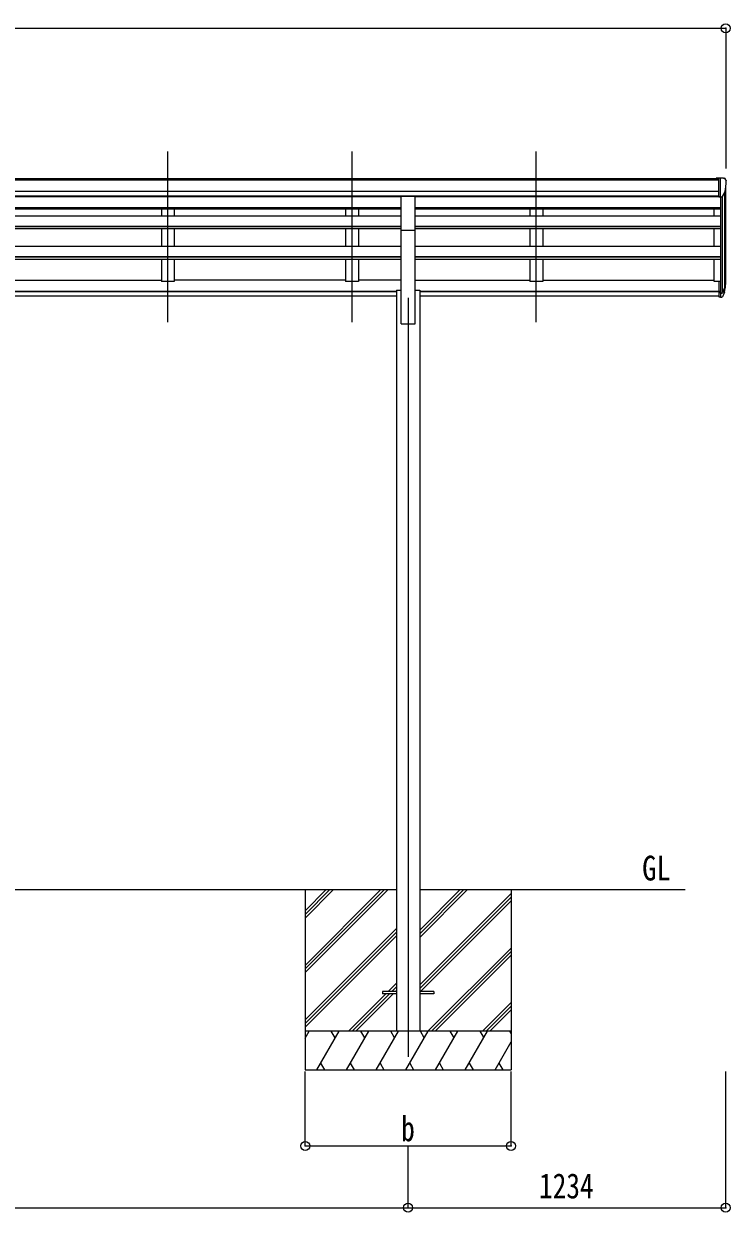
# Model space of a CAD drawing. Units: millimetres at full size; details may follow other scales. Extents: x -9783 to 33612, y -6828 to 13249.
# Drawn here: x 30793 to 33538, y -3952 to 668 of the extents above; entities that cross this region are included whole.
import ezdxf
from ezdxf.enums import TextEntityAlignment as Align

# ---------------------------------------------------------------- set-up
doc = ezdxf.new("R2010")
doc.units = ezdxf.units.MM
doc.header["$LTSCALE"] = 35
doc.header["$PDMODE"] = 32
doc.header["$PDSIZE"] = 35
for name, color, linetype, lineweight in [('0-0_0', 7, 'Continuous', 9), ('0-1_本体', 4, 'Continuous', 9), ('0-2_部品', 7, 'Continuous', 9), ('0-8_PARTS2', 2, 'Continuous', 9), ('0-A_寸法', 6, 'Continuous', 9)]:
    doc.layers.add(name, color=color, linetype=linetype, lineweight=lineweight)
doc.styles.add('ＭＳ ゴシック', font='')
doc.styles.get('ＭＳ ゴシック').set_extended_font_data('MS Gothic')

msp = doc.modelspace()

# ---------------------------------------------------------------- linework, layer by layer
at = {"layer": '0-0_0'}
for p, q in [((29032.06, -2698.21), (32241.66, -2698.21)), ((31886.86, -2698.21), (31886.86, -3398.21)), ((31886.86, -2992.38), (32181.04, -2698.21)), ((31886.86, -3006.52), (32195.18, -2698.21)), ((31886.86, -3020.67), (32209.32, -2698.21)), ((31886.86, -2808.54), (31997.19, -2698.21)), ((31886.86, -2794.39), (31983.05, -2698.21)), ((31886.86, -2780.25), (31968.9, -2698.21)), ((32332.06, -2698.21), (33362.86, -2698.21)), ((32332.06, -2883.84), (32517.69, -2698.21)), ((32332.06, -2869.69), (32503.55, -2698.21)), ((32332.06, -2855.55), (32489.4, -2698.21)), ((32332.06, -3067.68), (32686.86, -2712.89)), ((32686.86, -2698.21), (32686.86, -3398.21)), ((32332.06, -3081.82), (32686.86, -2727.03)), ((32334.32, -3093.71), (32686.86, -2741.17)), ((31886.86, -3204.51), (32241.66, -2849.72)), ((31886.86, -3218.66), (32241.66, -2863.86)), ((31886.86, -3232.8), (32241.66, -2878)), ((32363.66, -3248.21), (32686.86, -2925.02)), ((32377.81, -3248.21), (32686.86, -2939.16)), ((32391.95, -3248.21), (32686.86, -2953.3)), ((32209.8, -3093.71), (32241.66, -3061.85)), ((32223.94, -3093.71), (32241.66, -3075.99)), ((32238.08, -3093.71), (32241.66, -3090.13)), ((32055.3, -3248.21), (32200.8, -3102.71)), ((32069.44, -3248.21), (32214.94, -3102.71)), ((32083.58, -3248.21), (32229.08, -3102.71)), ((32575.8, -3248.21), (32686.86, -3137.15)), ((32589.94, -3248.21), (32686.86, -3151.29)), ((32604.08, -3248.21), (32686.86, -3165.43)), ((32686.86, -3248.21), (31886.86, -3248.21)), ((31886.86, -3275.71), (31902.74, -3248.21)), ((31931.6, -3398.21), (32018.21, -3248.21)), ((32003.21, -3274.19), (31988.2, -3248.2)), ((32047.07, -3398.2), (32133.68, -3248.21)), ((32118.67, -3274.19), (32103.67, -3248.21)), ((32162.54, -3398.21), (32249.15, -3248.21)), ((32234.14, -3274.19), (32219.14, -3248.21)), ((32278.01, -3398.21), (32364.62, -3248.21)), ((32349.62, -3274.19), (32334.61, -3248.2)), ((32393.48, -3398.21), (32480.09, -3248.21)), ((32465.09, -3274.19), (32450.09, -3248.21)), ((32508.95, -3398.21), (32595.56, -3248.21)), ((32565.56, -3248.21), (32580.56, -3274.19)), ((32681.03, -3248.21), (32686.86, -3258.31)), ((32624.42, -3398.21), (32686.86, -3290.07)), ((31946.6, -3372.23), (31961.6, -3398.21)), ((32062.07, -3372.23), (32077.07, -3398.2)), ((32177.54, -3372.22), (32192.54, -3398.21)), ((32293.01, -3372.23), (32308.01, -3398.21)), ((32408.48, -3372.23), (32423.48, -3398.21)), ((32523.95, -3372.23), (32538.95, -3398.21)), ((32639.42, -3372.23), (32654.42, -3398.21)), ((31886.86, -3398.21), (32686.86, -3398.21))]:
    msp.add_line(p, q, dxfattribs=at)
at = {"layer": '0-1_本体'}
for p, q in [((27779.36, 65.92), (33494.36, 65.92)), ((27779.36, 60.57), (33494.36, 60.57)), ((27779.36, 17.04), (33494.36, 17.03)), ((33516.57, 10.36), (33516.57, -359.35)), ((33520.86, -335.08), (33520.86, 29.16)), ((27779.36, -0.63), (33494.36, -0.63)), ((29014.36, -3.01), (31792.86, -3.13)), ((32259.36, -5.47), (29014.36, -5.47)), ((31327.86, -3.01), (31327.86, -5.47)), ((31377.86, -3.01), (31377.86, -5.47)), ((32259.36, -3.13), (31792.86, -3.13)), ((32043.86, -3.01), (32043.86, -5.47)), ((32093.86, -3.01), (32093.86, -5.47)), ((33494.36, -3.13), (32314.36, -3.13)), ((33500.86, -5.47), (32314.36, -5.47)), ((32759.86, -3.01), (32759.86, -5.47)), ((32809.86, -3.01), (32809.86, -5.47)), ((33500.86, -5.47), (33500.86, -332.91)), ((33506.86, -4.99), (33506.86, -377.35)), ((32259.36, -47.67), (29014.36, -47.67)), ((32259.36, -49.06), (29014.36, -49.06)), ((32259.36, -52.75), (29014.36, -52.75)), ((32259.36, -80), (29014.36, -80)), ((31327.86, -52.75), (31327.86, -80)), ((31377.86, -52.75), (31377.86, -80)), ((32043.86, -52.75), (32043.86, -80)), ((32093.86, -52.75), (32093.86, -80)), ((33500.86, -47.67), (32314.36, -47.67)), ((33500.86, -49.06), (32314.36, -49.06)), ((33500.86, -52.75), (32314.36, -52.75)), ((33500.86, -80), (32314.36, -80)), ((32759.86, -52.75), (32759.86, -80)), ((32809.86, -52.75), (32809.86, -80)), ((33475.86, -80), (33475.86, -52.75)), ((32259.36, -120.73), (29014.36, -120.73)), ((32259.36, -122.21), (29014.36, -122.21)), ((32259.36, -129.02), (29014.36, -129.02)), ((31327.86, -129.02), (31327.86, -198.51)), ((31377.86, -129.02), (31377.86, -198.51)), ((32043.86, -129.02), (32043.86, -198.51)), ((32093.86, -129.02), (32093.86, -198.51)), ((32259.36, -498.21), (32259.36, -134.26)), ((33500.86, -120.73), (32314.36, -120.73)), ((33500.86, -122.21), (32314.36, -122.21)), ((33500.86, -129.02), (32314.36, -129.02)), ((32314.36, -498.21), (32314.36, -134.26)), ((32759.86, -129.02), (32759.86, -198.51)), ((32809.86, -129.02), (32809.86, -198.51)), ((33475.86, -198.51), (33475.86, -129.02)), ((32259.36, -198.51), (29014.36, -198.51)), ((33500.86, -198.51), (32314.36, -198.51)), ((32259.36, -237.82), (29014.36, -237.82)), ((32259.36, -239.31), (29014.36, -239.31)), ((32259.36, -248.78), (29014.36, -248.78)), ((31327.86, -248.78), (31327.86, -333.74)), ((31377.86, -248.78), (31377.86, -333.74)), ((32043.86, -248.78), (32043.86, -333.74)), ((32093.86, -248.78), (32093.86, -333.74)), ((33500.86, -237.82), (32314.36, -237.82)), ((33500.86, -239.31), (32314.36, -239.31)), ((33500.86, -248.78), (32314.36, -248.78)), ((32759.86, -248.78), (32759.86, -333.74)), ((32809.86, -248.78), (32809.86, -333.74)), ((33475.86, -333.74), (33475.86, -248.78)), ((30661.86, -328.94), (31327.86, -328.94)), ((31377.86, -333.74), (31327.86, -333.74)), ((32043.86, -328.94), (31377.86, -328.94)), ((32093.86, -333.74), (32043.86, -333.74)), ((32259.36, -328.94), (32093.86, -328.94)), ((32241.66, -368.21), (32241.66, -3248.21)), ((32241.66, -368.21), (32259.36, -368.21)), ((32314.36, -328.94), (32759.86, -328.94)), ((32314.36, -368.21), (32332.06, -368.21)), ((32332.06, -368.21), (32332.06, -3248.21)), ((32809.86, -333.74), (32759.86, -333.74)), ((32809.86, -328.94), (33475.86, -328.94)), ((33494.36, -333.74), (33475.86, -333.74)), ((32241.66, -373.24), (29032.06, -373.24)), ((32241.66, -374.62), (29032.06, -374.62)), ((32241.66, -391.8), (29032.06, -391.8)), ((33494.36, -373.24), (32332.06, -373.24)), ((33494.36, -374.62), (32332.06, -374.62)), ((33494.36, -391.8), (32332.06, -391.8)), ((32259.36, -498.21), (32314.36, -498.21))]:
    msp.add_line(p, q, dxfattribs=at)
at = {"layer": '0-2_部品'}
for p, q in [((33494.36, 67.52), (33484.36, 67.43)), ((33484.36, 65.92), (33484.36, 67.43)), ((33494.36, -4.47), (33494.36, 67.52)), ((33512.86, 67.52), (33494.36, 67.52)), ((33500.86, -5.47), (33500.86, 67.52)), ((33512.86, 67.52), (33515.19, 67.38)), ((33515.95, 66.95), (33520.01, 61.14)), ((33522.86, 58.15), (33522.86, 57.52)), ((33508.48, -3.65), (33517.76, 12.41)), ((32259.36, -2.35), (32314.36, -2.35)), ((32259.36, -134.42), (32259.36, -2.35)), ((32314.36, -134.42), (32314.36, -2.35)), ((33494.36, -4.47), (33500.86, -4.47)), ((33500.86, -5.47), (33506.07, -5.15)), ((32259.36, -134.42), (32314.36, -134.42)), ((33494.36, -332.91), (33494.36, -393.97)), ((33494.36, -332.91), (33500.86, -332.91)), ((33500.86, -332.91), (33500.86, -394.79)), ((33507.29, -376.87), (33517.04, -358.46)), ((33518.46, -358.95), (33508.3, -378.12)), ((33494.36, -371.22), (33500.86, -371.22)), ((33494.36, -376.62), (33500.86, -376.62)), ((33494.36, -393.97), (33500.86, -393.97)), ((33500.86, -377.62), (33505.99, -377.62)), ((33500.86, -379.62), (33505.7, -379.62)), ((33500.86, -394.79), (33505.7, -394.79)), ((33515.88, -375.81), (33508.3, -393.29))]:
    msp.add_line(p, q, dxfattribs=at)
at = {"layer": '0-2_部品', "color": 4}
for p, q in [((32186.86, -3093.71), (32186.86, -3102.71)), ((32241.66, -3093.71), (32186.86, -3093.71)), ((32386.46, -3093.71), (32331.66, -3093.71)), ((32241.66, -3102.71), (32186.86, -3102.71))]:
    msp.add_line(p, q, dxfattribs=at)
msp.add_lwpolyline([(32386.46, -3093.71), (32386.46, -3102.71), (32331.66, -3102.71)], dxfattribs=at)
at = {"layer": '0-2_部品'}
for centre, radius, start, end in [((33515.13, 66.38), 1, 35, 86.5), ((33320.86, 57.52), 202, 347.09739, 0), ((33519.86, 58.15), 3, 0, 87), ((33505.88, -2.15), 3, 273.5, 330), ((33387.64, -339.73), 133.22, 344.28698, 356.72013), ((33432.91, -332.5), 88.05, 342.78929, 2.77608), ((33432.2, -336.78), 89.07, 345.58812, 5.50424), ((33505.7, -376.62), 3, 270, 330), ((33505.7, -391.79), 3, 270, 330), ((33505.99, -376.12), 1.5, 270, 330)]:
    msp.add_arc(centre, radius, start, end, dxfattribs=at)
at = {"layer": '0-8_PARTS2', "color": 6}
for p, q in [((33520.86, 650.15), (33520.86, 104.53)), ((31886.86, -3694.59), (31886.86, -3405.62)), ((32686.86, -3694.59), (32686.86, -3405.62)), ((33520.86, -3934.57), (33520.86, -3405.62)), ((31886.86, -3694.59), (32686.86, -3694.59)), ((32286.86, -3934.57), (32286.86, -3694.59))]:
    msp.add_line(p, q, dxfattribs=at)
at = {"layer": '0-8_PARTS2'}
for p, q in [((31352.86, -492), (31352.86, 170.52)), ((32068.86, -492), (32068.86, 170.52)), ((32784.86, -492), (32784.86, 170.52)), ((32286.86, -398.21), (32286.86, -3348.21))]:
    msp.add_line(p, q, dxfattribs=at)
at = {"layer": '0-8_PARTS2', "color": 6}
for p in [(33520.86, 650.15), (31886.86, -3694.59), (32686.86, -3694.59), (32286.86, -3934.57), (33520.86, -3934.57)]:
    msp.add_point(p, dxfattribs=at)
at = {"layer": '0-A_寸法'}
for p, q in [((27752.86, 650.15), (33520.86, 650.15)), ((28986.86, -3934.57), (32286.86, -3934.57)), ((32286.86, -3934.57), (33520.86, -3934.57))]:
    msp.add_line(p, q, dxfattribs=at)

# ---------------------------------------------------------------- texts
at = {"layer": '0-0_0', "style": 'ＭＳ ゴシック', "width": 0.85}
msp.add_text('GL', height=96.22, dxfattribs=at).set_placement((33196.17, -2691.27), align=Align.BOTTOM_LEFT)
at = {"layer": '0-8_PARTS2', "color": 7, "style": 'ＭＳ ゴシック', "width": 0.8}
for s, p in [('b', (32259.73, -3705.09)), ('1234', (32795.36, -3927.57))]:
    msp.add_text(s, height=97.51, dxfattribs=at).set_placement(p, align=Align.BOTTOM_LEFT)

doc.saveas('drawing.dxf')
